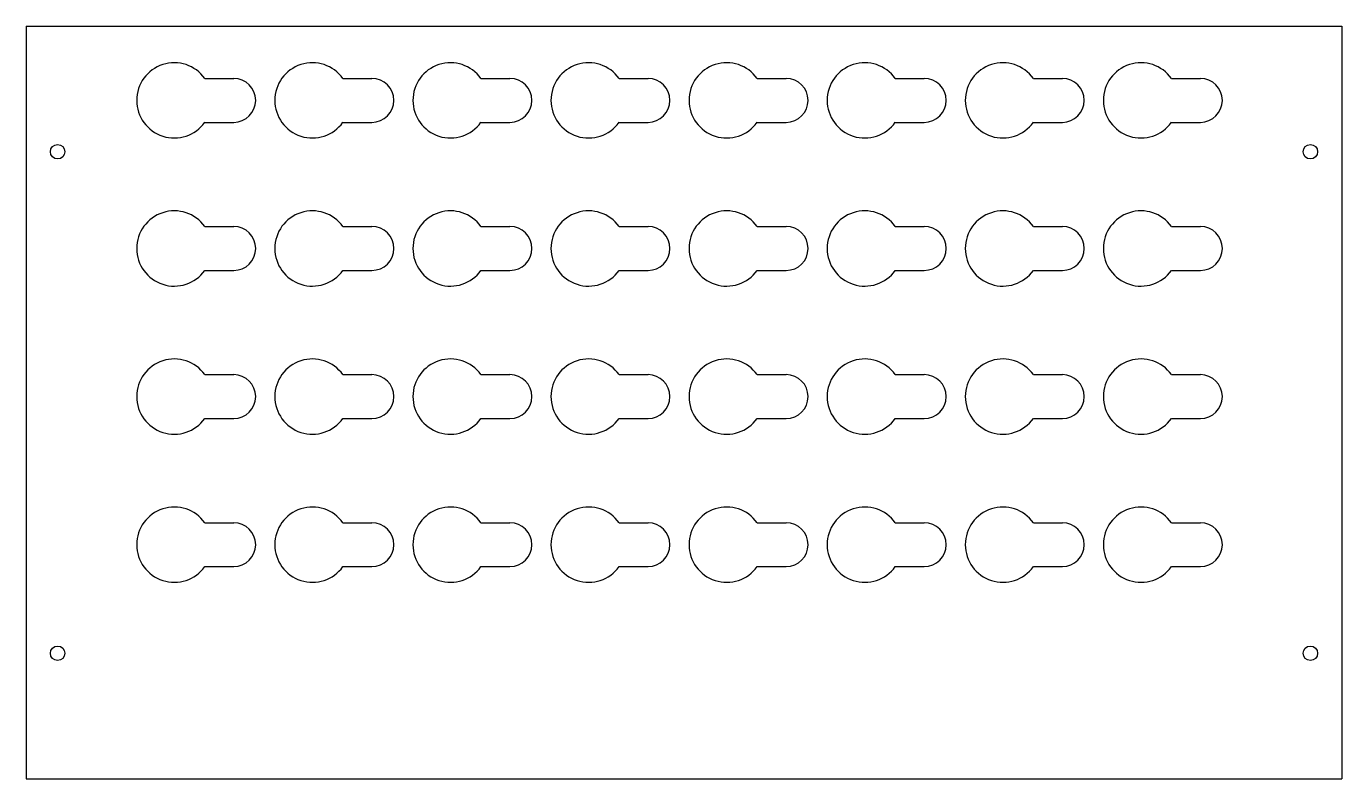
# Model space of a CAD drawing. Header units: millimetres. Extents: x 0 to 267, y -152 to 0.
import ezdxf

# ---------------------------------------------------------------- set-up
doc = ezdxf.new("R2010")
doc.units = ezdxf.units.MM

msp = doc.modelspace()

# ---------------------------------------------------------------- linework, layer by layer
at = {"color": 7, "linetype": 'Continuous', "lineweight": 25}
for p, q in [((0, 0), (0, -152.4)), ((0, 0), (266.7, 0)), ((266.7, 0), (266.7, -152.4)), ((36.19, -10.55), (42.06, -10.55)), ((64.19, -10.55), (70.06, -10.55)), ((92.19, -10.55), (98.06, -10.55)), ((120.19, -10.55), (126.06, -10.55)), ((148.19, -10.55), (154.06, -10.55)), ((176.19, -10.55), (182.06, -10.55)), ((204.19, -10.55), (210.06, -10.55)), ((232.19, -10.55), (238.06, -10.55)), ((36.19, -19.45), (42.06, -19.45)), ((64.19, -19.45), (70.06, -19.45)), ((92.19, -19.45), (98.06, -19.45)), ((120.19, -19.45), (126.06, -19.45)), ((148.19, -19.45), (154.06, -19.45)), ((176.19, -19.45), (182.06, -19.45)), ((204.19, -19.45), (210.06, -19.45)), ((232.19, -19.45), (238.06, -19.45)), ((36.19, -40.55), (42.06, -40.55)), ((64.19, -40.55), (70.06, -40.55)), ((92.19, -40.55), (98.06, -40.55)), ((120.19, -40.55), (126.06, -40.55)), ((148.19, -40.55), (154.06, -40.55)), ((176.19, -40.55), (182.06, -40.55)), ((204.19, -40.55), (210.06, -40.55)), ((232.19, -40.55), (238.06, -40.55)), ((36.19, -49.45), (42.06, -49.45)), ((64.19, -49.45), (70.06, -49.45)), ((92.19, -49.45), (98.06, -49.45)), ((120.19, -49.45), (126.06, -49.45)), ((148.19, -49.45), (154.06, -49.45)), ((176.19, -49.45), (182.06, -49.45)), ((204.19, -49.45), (210.06, -49.45)), ((232.19, -49.45), (238.06, -49.45)), ((36.19, -70.56), (42.06, -70.56)), ((64.19, -70.56), (70.06, -70.56)), ((92.19, -70.56), (98.06, -70.56)), ((120.19, -70.56), (126.06, -70.56)), ((148.19, -70.56), (154.06, -70.56)), ((176.19, -70.56), (182.06, -70.56)), ((204.19, -70.56), (210.06, -70.56)), ((232.19, -70.56), (238.06, -70.56)), ((36.19, -79.44), (42.06, -79.44)), ((64.19, -79.44), (70.06, -79.44)), ((92.19, -79.44), (98.06, -79.44)), ((120.19, -79.44), (126.06, -79.44)), ((148.19, -79.44), (154.06, -79.44)), ((176.19, -79.44), (182.06, -79.44)), ((204.19, -79.44), (210.06, -79.44)), ((232.19, -79.44), (238.06, -79.44)), ((36.19, -100.56), (42.06, -100.56)), ((64.19, -100.56), (70.06, -100.56)), ((92.19, -100.56), (98.06, -100.56)), ((120.19, -100.56), (126.06, -100.56)), ((148.19, -100.56), (154.06, -100.56)), ((176.19, -100.56), (182.06, -100.56)), ((204.19, -100.56), (210.06, -100.56)), ((232.19, -100.56), (238.06, -100.56)), ((36.19, -109.44), (42.06, -109.44)), ((64.19, -109.44), (70.06, -109.44)), ((92.19, -109.44), (98.06, -109.44)), ((120.19, -109.44), (126.06, -109.44)), ((148.19, -109.44), (154.06, -109.44)), ((176.19, -109.44), (182.06, -109.44)), ((204.19, -109.44), (210.06, -109.44)), ((232.19, -109.44), (238.06, -109.44)), ((0, -152.4), (266.7, -152.4))]:
    msp.add_line(p, q, dxfattribs=at)
for centre in [(6.35, -25.4), (260.35, -25.4), (6.35, -127), (260.35, -127)]:
    msp.add_circle(centre, 1.47, dxfattribs=at)
for centre, radius, start, end in [((30, -15), 7.62, 35.6853, 324.3147), ((58, -15), 7.62, 35.6853, 324.3147), ((86, -15), 7.62, 35.6853, 324.3147), ((114, -15), 7.62, 35.6853, 324.3147), ((142, -15), 7.62, 35.6853, 324.3147), ((170, -15), 7.62, 35.6853, 324.3147), ((198, -15), 7.62, 35.6853, 324.3147), ((226, -15), 7.62, 35.6853, 324.3147), ((42.06, -15), 4.45, 270, 90), ((70.06, -15), 4.45, 270, 90), ((98.06, -15), 4.45, 270, 90), ((126.06, -15), 4.45, 270, 90), ((154.06, -15), 4.45, 270, 90), ((182.06, -15), 4.45, 270, 90), ((210.06, -15), 4.45, 270, 90), ((238.06, -15), 4.45, 270, 90), ((30, -45), 7.62, 35.6853, 324.3147), ((58, -45), 7.62, 35.6853, 324.3147), ((86, -45), 7.62, 35.6853, 324.3147), ((114, -45), 7.62, 35.6853, 324.3147), ((142, -45), 7.62, 35.6853, 324.3147), ((170, -45), 7.62, 35.6853, 324.3147), ((198, -45), 7.62, 35.6853, 324.3147), ((226, -45), 7.62, 35.6853, 324.3147), ((42.06, -45), 4.45, 270, 90), ((70.06, -45), 4.45, 270, 90), ((98.06, -45), 4.45, 270, 90), ((126.06, -45), 4.45, 270, 90), ((154.06, -45), 4.45, 270, 90), ((182.06, -45), 4.45, 270, 90), ((210.06, -45), 4.45, 270, 90), ((238.06, -45), 4.45, 270, 90), ((30, -75), 7.62, 35.6853, 324.3147), ((58, -75), 7.62, 35.6853, 324.3147), ((86, -75), 7.62, 35.6853, 324.3147), ((114, -75), 7.62, 35.6853, 324.3147), ((142, -75), 7.62, 35.6853, 324.3147), ((170, -75), 7.62, 35.6853, 324.3147), ((198, -75), 7.62, 35.6853, 324.3147), ((226, -75), 7.62, 35.6853, 324.3147), ((42.06, -75), 4.45, 270, 90), ((70.06, -75), 4.45, 270, 90), ((98.06, -75), 4.45, 270, 90), ((126.06, -75), 4.45, 270, 90), ((154.06, -75), 4.45, 270, 90), ((182.06, -75), 4.45, 270, 90), ((210.06, -75), 4.45, 270, 90), ((238.06, -75), 4.45, 270, 90), ((30, -105), 7.62, 35.6853, 324.3147), ((58, -105), 7.62, 35.6853, 324.3147), ((86, -105), 7.62, 35.6853, 324.3147), ((114, -105), 7.62, 35.6853, 324.3147), ((142, -105), 7.62, 35.6853, 324.3147), ((170, -105), 7.62, 35.6853, 324.3147), ((198, -105), 7.62, 35.6853, 324.3147), ((226, -105), 7.62, 35.6853, 324.3147), ((42.06, -105), 4.45, 270, 90), ((70.06, -105), 4.45, 270, 90), ((98.06, -105), 4.45, 270, 90), ((126.06, -105), 4.45, 270, 90), ((154.06, -105), 4.45, 270, 90), ((182.06, -105), 4.45, 270, 90), ((210.06, -105), 4.45, 270, 90), ((238.06, -105), 4.45, 270, 90)]:
    msp.add_arc(centre, radius, start, end, dxfattribs=at)

doc.saveas('drawing.dxf')
